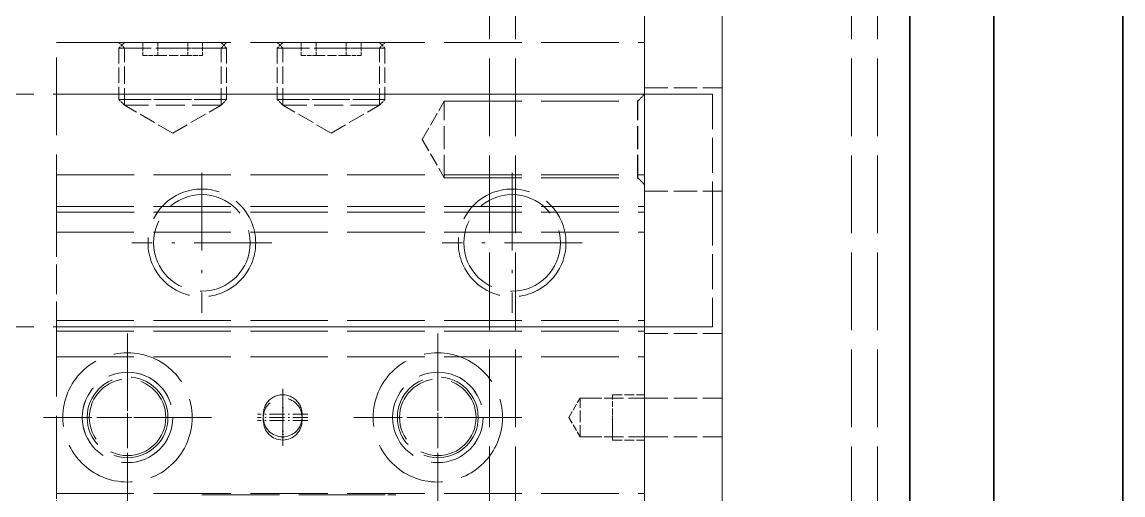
# Model space of a CAD drawing. Extents: x 0 to 18500, y -51 to 3802.
# Drawn here: x 3331 to 3501.3, y 2795 to 2868.2 of the extents above; entities that cross this region are included whole.
import ezdxf

# ---------------------------------------------------------------- set-up
doc = ezdxf.new("R2010")
doc.units = 0
doc.header["$MEASUREMENT"] = 0
for name, pattern in [('CENTER-HOKUTO', [23, 20, -1, 1, -1]), ('DASHDOT', [18.5, 12, -3, 0.5, -3]), ('DASHED', [15, 12, -3]), ('HIDDEN-HOKUTO', [3.8, 2.5, -1.3])]:
    doc.linetypes.add(name, pattern=pattern)
doc.layers.get('0').update_dxf_attribs({"linetype": 'CONTINUOUS'})
doc.layers.add('AM_7', color=2, linetype='CENTER-HOKUTO')
doc.layers.add('AM_HID', color=1, linetype='HIDDEN-HOKUTO')

msp = doc.modelspace()

# ---------------------------------------------------------------- linework, layer by layer
at = {"color": 7, "lineweight": 35}
for p, q in [((3468.3324, 3245.48984), (3468.33216, 2495.4899)), ((3501.33264, 3212.48996), (3501.33264, 2528.49002)), ((3481.33264, 3135.48996), (3481.33264, 2605.48996))]:
    msp.add_line(p, q, dxfattribs=at)
at = {"layer": 'AM_7', "color": 2, "linetype": 'DASHDOT', "lineweight": 13}
for p, q in [((3358.83289, 2844.82053), (3358.83289, 2823.15988)), ((3406.83289, 2844.82053), (3406.83289, 2823.15988)), ((3369.66321, 2833.9902), (3348.00257, 2833.9902)), ((3417.66321, 2833.9902), (3396.00257, 2833.9902)), ((3347.33289, 2819.9902), (3347.33289, 2793.9902)), ((3395.33289, 2819.9902), (3395.33289, 2793.9902)), ((3360.33289, 2806.9902), (3334.33289, 2806.9902)), ((3408.33289, 2806.9902), (3382.33289, 2806.9902))]:
    msp.add_line(p, q, dxfattribs=at)
at = {"layer": 'AM_7', "color": 2, "linetype": 'DASHDOT', "lineweight": 13, "ltscale": 0.455002}
for p, q in [((3347.33582, 2816.09164), (3347.33582, 2797.89157)), ((3395.33582, 2816.09164), (3395.33582, 2797.89157))]:
    msp.add_line(p, q, dxfattribs=at)
at = {"layer": 'AM_7', "color": 2, "linetype": 'DASHDOT', "lineweight": 13, "ltscale": 0.195001}
for p, q in [((3371.33264, 2810.89011), (3371.33264, 2803.09006)), ((3375.23572, 2807.49155), (3367.43567, 2807.49155)), ((3375.23572, 2806.49155), (3367.43567, 2806.49155))]:
    msp.add_line(p, q, dxfattribs=at)
at = {"layer": 'AM_7', "color": 2, "linetype": 'DASHDOT', "lineweight": 13, "ltscale": 0.194998}
for p, q in [((3371.33582, 2811.39157), (3371.33582, 2803.59164)), ((3371.33582, 2810.39157), (3371.33582, 2802.59164))]:
    msp.add_line(p, q, dxfattribs=at)
at = {"layer": 'AM_7', "color": 2, "linetype": 'DASHDOT', "lineweight": 13, "ltscale": 0.454999}
for p, q in [((3356.43567, 2806.99167), (3338.23572, 2806.99167)), ((3404.43567, 2806.99155), (3386.23572, 2806.99155))]:
    msp.add_line(p, q, dxfattribs=at)
at = {"layer": 'AM_7', "color": 2, "linetype": 'DASHDOT', "lineweight": 13, "ltscale": 0.194995}
msp.add_line((3375.23255, 2806.99008), (3367.43274, 2806.99008), dxfattribs=at)
at = {"layer": 'AM_HID', "color": 1, "linetype": 'DASHED', "lineweight": 13}
for p, q in [((3403.3324, 2595.48996), (3403.3324, 3145.48996)), ((3407.3324, 2595.48996), (3407.3324, 3145.48996)), ((3459.3324, 2595.48996), (3459.3324, 3145.48996)), ((3463.3324, 2595.48996), (3463.3324, 3145.48996)), ((3439.33264, 3116.99008), (3439.33264, 2623.99008)), ((3481.33264, 2623.99008), (3481.33264, 3116.99008)), ((3427.33264, 3111.99008), (3427.33264, 2628.99008)), ((3439.33264, 3111.99008), (3439.33264, 2628.99008)), ((3336.33264, 2835.64011), (3336.33264, 2864.99008)), ((3336.33264, 2864.99008), (3427.33264, 2864.99008)), ((3427.33264, 2835.63998), (3427.33264, 2864.99008)), ((3437.83264, 2856.99008), (3305.33264, 2856.99008)), ((3437.83557, 2856.99155), (3305.33557, 2856.99155)), ((3427.33264, 2856.99008), (3336.33264, 2856.99008)), ((3427.33557, 2856.99155), (3336.33557, 2856.99155)), ((3396.33264, 2855.90756), (3426.25013, 2855.90756)), ((3396.33289, 2855.90768), (3426.25037, 2855.90768)), ((3396.33557, 2855.90903), (3426.25305, 2855.90903)), ((3396.33582, 2855.90903), (3426.2533, 2855.90903)), ((3336.33557, 2844.49496), (3427.33557, 2844.49496)), ((3396.33264, 2844.0726), (3426.25013, 2844.0726)), ((3396.33289, 2844.0726), (3426.25037, 2844.0726)), ((3396.33557, 2844.07394), (3426.25305, 2844.07394)), ((3396.33582, 2844.07407), (3426.2533, 2844.07407)), ((3336.33264, 2839.64011), (3427.33264, 2839.64011)), ((3336.33557, 2838.72153), (3427.33557, 2838.72153)), ((3336.33264, 2835.64011), (3427.33264, 2835.63998)), ((3437.83264, 2820.99008), (3305.33264, 2820.99008)), ((3437.83557, 2820.99155), (3305.33557, 2820.99155)), ((3427.33264, 2820.99008), (3336.33264, 2820.99008)), ((3336.33289, 2821.9902), (3427.33289, 2821.9902)), ((3427.33557, 2820.99155), (3336.33557, 2820.99155)), ((3336.33264, 2795.24008), (3336.33264, 2820.34006)), ((3336.33264, 2820.34006), (3427.33264, 2820.34006)), ((3427.33264, 2795.24008), (3427.33264, 2820.34006)), ((3336.33264, 2816.34006), (3427.33264, 2816.34006)), ((3336.33264, 2795.24008), (3427.33264, 2795.24008)), ((3358.83557, 2794.99155), (3388.83557, 2794.99155))]:
    msp.add_line(p, q, dxfattribs=at)
at = {"layer": 'AM_HID', "color": 1, "linetype": 'DASHED', "lineweight": 13, "ltscale": 0.030265}
for p, q in [((3346.85779, 2864.13412), (3346.00183, 2864.9902)), ((3346.85779, 2864.9902), (3346.00183, 2864.13412)), ((3361.80774, 2864.13412), (3362.6637, 2864.9902)), ((3361.80774, 2864.9902), (3362.6637, 2864.13412)), ((3371.35779, 2864.13412), (3370.50183, 2864.9902)), ((3371.35779, 2864.9902), (3370.50183, 2864.13412)), ((3386.30774, 2864.13412), (3387.1637, 2864.9902)), ((3386.30774, 2864.9902), (3387.1637, 2864.13412)), ((3346.85779, 2855.29013), (3346.00183, 2856.14621)), ((3361.80774, 2855.29013), (3362.6637, 2856.14621)), ((3371.35779, 2855.29013), (3370.50183, 2856.14621)), ((3386.30774, 2855.29013), (3387.1637, 2856.14621))]:
    msp.add_line(p, q, dxfattribs=at)
at = {"layer": 'AM_HID', "color": 1, "linetype": 'DASHED', "lineweight": 13, "ltscale": 0.373749}
for p, q in [((3346.85779, 2864.9902), (3361.80774, 2864.9902)), ((3371.35779, 2864.9902), (3386.30774, 2864.9902)), ((3361.80774, 2864.13412), (3346.85779, 2864.13412)), ((3361.80774, 2864.13412), (3346.85779, 2864.13412)), ((3386.30774, 2864.13412), (3371.35779, 2864.13412)), ((3386.30774, 2864.13412), (3371.35779, 2864.13412)), ((3361.80774, 2855.29013), (3346.85779, 2855.29013)), ((3361.80774, 2855.29013), (3346.85779, 2855.29013)), ((3361.80774, 2855.29013), (3346.85779, 2855.29013)), ((3386.30774, 2855.29013), (3371.35779, 2855.29013)), ((3386.30774, 2855.29013), (3371.35779, 2855.29013)), ((3386.30774, 2855.29013), (3371.35779, 2855.29013))]:
    msp.add_line(p, q, dxfattribs=at)
at = {"layer": 'AM_HID', "color": 1, "linetype": 'DASHED', "lineweight": 13, "ltscale": 0.05}
for p, q in [((3349.71399, 2864.9902), (3349.71399, 2862.9902)), ((3352.02356, 2864.9902), (3352.02356, 2862.9902)), ((3352.02356, 2864.9902), (3352.02356, 2862.9902)), ((3356.64221, 2864.9902), (3356.64221, 2862.9902)), ((3356.64221, 2864.9902), (3356.64221, 2862.9902)), ((3358.95179, 2864.9902), (3358.95179, 2862.9902)), ((3374.21399, 2864.9902), (3374.21399, 2862.9902)), ((3376.52356, 2864.9902), (3376.52356, 2862.9902)), ((3376.52356, 2864.9902), (3376.52356, 2862.9902)), ((3381.14221, 2864.9902), (3381.14221, 2862.9902)), ((3381.14221, 2864.9902), (3381.14221, 2862.9902)), ((3383.45179, 2864.9902), (3383.45179, 2862.9902))]:
    msp.add_line(p, q, dxfattribs=at)
at = {"layer": 'AM_HID', "color": 1, "linetype": 'DASHED', "lineweight": 13, "ltscale": 0.416547}
for p, q in [((3346.00183, 2864.13412), (3362.6637, 2864.13412)), ((3346.00183, 2864.13412), (3362.6637, 2864.13412)), ((3370.50183, 2864.13412), (3387.1637, 2864.13412)), ((3370.50183, 2864.13412), (3387.1637, 2864.13412)), ((3346.00183, 2856.14621), (3362.6637, 2856.14621)), ((3362.6637, 2856.14621), (3346.00183, 2856.14621)), ((3370.50183, 2856.14621), (3387.1637, 2856.14621)), ((3387.1637, 2856.14621), (3370.50183, 2856.14621))]:
    msp.add_line(p, q, dxfattribs=at)
at = {"layer": 'AM_HID', "color": 1, "linetype": 'DASHED', "lineweight": 13, "ltscale": 0.199698}
for p, q in [((3346.00183, 2864.13412), (3346.00183, 2856.14621)), ((3362.6637, 2864.13412), (3362.6637, 2856.14621)), ((3370.50183, 2864.13412), (3370.50183, 2856.14621)), ((3387.1637, 2864.13412), (3387.1637, 2856.14621))]:
    msp.add_line(p, q, dxfattribs=at)
at = {"layer": 'AM_HID', "color": 1, "linetype": 'DASHED', "lineweight": 13, "ltscale": 0.2211}
for p, q in [((3346.85779, 2855.29013), (3346.85779, 2864.13412)), ((3361.80774, 2855.29013), (3361.80774, 2864.13412)), ((3371.35779, 2855.29013), (3371.35779, 2864.13412)), ((3386.30774, 2855.29013), (3386.30774, 2864.13412))]:
    msp.add_line(p, q, dxfattribs=at)
at = {"layer": 'AM_HID', "color": 1, "linetype": 'DASHED', "lineweight": 13, "ltscale": 0.057739}
for p, q in [((3349.71399, 2862.9902), (3352.02356, 2862.9902)), ((3356.64221, 2862.9902), (3358.95179, 2862.9902)), ((3374.21399, 2862.9902), (3376.52356, 2862.9902)), ((3381.14221, 2862.9902), (3383.45179, 2862.9902))]:
    msp.add_line(p, q, dxfattribs=at)
at = {"layer": 'AM_HID', "color": 1, "linetype": 'DASHED', "lineweight": 13, "ltscale": 0.115466}
for p, q in [((3352.02356, 2862.9902), (3356.64221, 2862.9902)), ((3376.52356, 2862.9902), (3381.14221, 2862.9902))]:
    msp.add_line(p, q, dxfattribs=at)
at = {"layer": 'AM_HID', "color": 1, "linetype": 'DASHED', "lineweight": 13, "ltscale": 0.038273}
for p, q in [((3426.25013, 2855.90756), (3427.33264, 2856.99008)), ((3426.25037, 2855.90768), (3427.33289, 2856.9902)), ((3426.25305, 2855.90903), (3427.33557, 2856.99155)), ((3426.2533, 2855.90903), (3427.33582, 2856.99155)), ((3426.25013, 2844.0726), (3427.33264, 2842.99008)), ((3426.2533, 2844.07407), (3427.33582, 2842.99155))]:
    msp.add_line(p, q, dxfattribs=at)
at = {"layer": 'AM_HID', "color": 1, "linetype": 'DASHED', "lineweight": 13, "ltscale": 0.3}
for p, q in [((3427.33264, 2857.99008), (3439.33264, 2857.99008)), ((3427.33264, 2857.99008), (3439.33264, 2857.99008)), ((3427.33289, 2857.9902), (3439.33289, 2857.9902)), ((3427.33557, 2857.99155), (3439.33557, 2857.99155)), ((3427.33557, 2857.99155), (3439.33557, 2857.99155)), ((3427.33582, 2857.99155), (3439.33582, 2857.99155)), ((3427.33264, 2841.99008), (3439.33264, 2841.99008)), ((3427.33289, 2841.9902), (3439.33289, 2841.9902)), ((3427.33557, 2841.99155), (3439.33557, 2841.99155)), ((3427.33582, 2841.99155), (3439.33582, 2841.99155)), ((3427.33264, 2819.99008), (3439.33264, 2819.99008)), ((3427.33557, 2819.99155), (3439.33557, 2819.99155)), ((3427.33264, 2809.99008), (3439.33264, 2809.99008)), ((3427.33557, 2809.99155), (3439.33557, 2809.99155)), ((3427.33264, 2803.99008), (3439.33264, 2803.99008)), ((3427.33557, 2803.99155), (3439.33557, 2803.99155))]:
    msp.add_line(p, q, dxfattribs=at)
at = {"layer": 'AM_HID', "color": 1, "linetype": 'DASHED', "lineweight": 13, "ltscale": 0.45}
for p, q in [((3437.83264, 2856.99008), (3437.83264, 2838.99008)), ((3437.83264, 2838.99008), (3437.83264, 2820.99008))]:
    msp.add_line(p, q, dxfattribs=at)
at = {"layer": 'AM_HID', "color": 1, "linetype": 'DASHED', "lineweight": 13, "ltscale": 0.215787}
for p, q in [((3354.33289, 2850.97446), (3346.85779, 2855.29013)), ((3378.83289, 2850.97446), (3371.35779, 2855.29013))]:
    msp.add_line(p, q, dxfattribs=at)
at = {"layer": 'AM_HID', "color": 1, "linetype": 'DASHED', "lineweight": 13, "ltscale": 0.215781}
for p, q in [((3354.33289, 2850.97446), (3361.80774, 2855.29013)), ((3378.83289, 2850.97446), (3386.30774, 2855.29013))]:
    msp.add_line(p, q, dxfattribs=at)
at = {"layer": 'AM_HID', "color": 1, "linetype": 'DASHED', "lineweight": 13, "ltscale": 0.170824}
for p, q in [((3392.91614, 2849.99008), (3396.33264, 2855.90756)), ((3392.91638, 2849.9902), (3396.33289, 2855.90768)), ((3392.91907, 2849.99155), (3396.33557, 2855.90903)), ((3392.91931, 2849.99155), (3396.33582, 2855.90903)), ((3392.91614, 2849.99008), (3396.33264, 2844.0726)), ((3392.91931, 2849.99155), (3396.33582, 2844.07407))]:
    msp.add_line(p, q, dxfattribs=at)
at = {"layer": 'AM_HID', "color": 1, "linetype": 'DASHED', "lineweight": 13, "ltscale": 0.295874}
for p, q in [((3396.33264, 2844.0726), (3396.33264, 2855.90756)), ((3396.33264, 2844.0726), (3396.33264, 2855.90756)), ((3396.33582, 2844.07407), (3396.33582, 2855.90903)), ((3396.33582, 2844.07407), (3396.33582, 2855.90903)), ((3426.25013, 2844.0726), (3426.25013, 2855.90756)), ((3426.25013, 2844.0726), (3426.25013, 2855.90756)), ((3426.2533, 2844.07407), (3426.2533, 2855.90903)), ((3426.2533, 2844.07407), (3426.2533, 2855.90903))]:
    msp.add_line(p, q, dxfattribs=at)
at = {"layer": 'AM_HID', "color": 1, "linetype": 'DASHED', "lineweight": 13, "ltscale": 0.295877}
for p, q in [((3396.33289, 2844.0726), (3396.33289, 2855.90768)), ((3396.33289, 2844.0726), (3396.33289, 2855.90768)), ((3396.33557, 2844.07394), (3396.33557, 2855.90903)), ((3396.33557, 2844.07394), (3396.33557, 2855.90903)), ((3426.25037, 2844.0726), (3426.25037, 2855.90768)), ((3426.25037, 2844.0726), (3426.25037, 2855.90768)), ((3426.25305, 2844.07394), (3426.25305, 2855.90903)), ((3426.25305, 2844.07394), (3426.25305, 2855.90903))]:
    msp.add_line(p, q, dxfattribs=at)
at = {"layer": 'AM_HID', "color": 1, "linetype": 'DASHED', "lineweight": 13, "ltscale": 0.170826}
for p, q in [((3392.91638, 2849.9902), (3396.33289, 2844.0726)), ((3392.91907, 2849.99155), (3396.33557, 2844.07394))]:
    msp.add_line(p, q, dxfattribs=at)
at = {"layer": 'AM_HID', "color": 1, "linetype": 'DASHED', "lineweight": 13, "ltscale": 0.038271}
for p, q in [((3426.25037, 2844.0726), (3427.33289, 2842.9902)), ((3426.25305, 2844.07394), (3427.33557, 2842.99155))]:
    msp.add_line(p, q, dxfattribs=at)
at = {"layer": 'AM_HID', "color": 1, "linetype": 'DASHED', "lineweight": 13, "ltscale": 0.382498}
for p, q in [((3336.33264, 2820.34006), (3336.33264, 2835.63998)), ((3427.33264, 2820.34006), (3427.33264, 2835.63998))]:
    msp.add_line(p, q, dxfattribs=at)
at = {"layer": 'AM_HID', "color": 1, "linetype": 'DASHED', "lineweight": 13, "ltscale": 0.075}
for p, q in [((3422.33557, 2807.49155), (3422.33557, 2810.49155)), ((3422.33557, 2803.99155), (3422.33557, 2806.99155)), ((3422.33557, 2803.49155), (3422.33557, 2806.49155))]:
    msp.add_line(p, q, dxfattribs=at)
at = {"layer": 'AM_HID', "color": 1, "linetype": 'DASHED', "lineweight": 13, "ltscale": 0.125}
for p, q in [((3422.33557, 2810.49155), (3427.33557, 2810.49155)), ((3417.33557, 2809.99155), (3422.33557, 2809.99155)), ((3417.33557, 2803.99155), (3422.33557, 2803.99155)), ((3422.33557, 2803.49155), (3427.33557, 2803.49155)), ((3383.83557, 2794.99155), (3388.83557, 2794.99155))]:
    msp.add_line(p, q, dxfattribs=at)
at = {"layer": 'AM_HID', "color": 1, "linetype": 'DASHED', "lineweight": 13, "ltscale": 0.086601}
for p, q in [((3415.60071, 2806.99008), (3417.33264, 2809.99008)), ((3415.60364, 2806.99155), (3417.33557, 2809.99155)), ((3415.60071, 2806.99008), (3417.33264, 2803.99008)), ((3415.60364, 2806.99155), (3417.33557, 2803.99155))]:
    msp.add_line(p, q, dxfattribs=at)
at = {"layer": 'AM_HID', "color": 1, "linetype": 'DASHED', "lineweight": 13, "ltscale": 0.15}
for p, q in [((3417.33264, 2803.99008), (3417.33264, 2809.99008)), ((3417.33264, 2803.99008), (3417.33264, 2809.99008)), ((3417.33557, 2803.99155), (3417.33557, 2809.99155)), ((3417.33557, 2803.99155), (3417.33557, 2809.99155))]:
    msp.add_line(p, q, dxfattribs=at)
at = {"layer": 'AM_HID', "color": 1, "linetype": 'DASHED', "lineweight": 13, "ltscale": 0.25}
for p, q in [((3417.33264, 2809.99008), (3427.33264, 2809.99008)), ((3417.33264, 2803.99008), (3427.33264, 2803.99008))]:
    msp.add_line(p, q, dxfattribs=at)
at = {"layer": 'AM_HID', "color": 1, "linetype": 'DASHED', "lineweight": 13, "ltscale": 0.0125}
for p, q in [((3368.33582, 2806.99155), (3368.33582, 2807.49155)), ((3368.33582, 2806.49155), (3368.33582, 2806.99155)), ((3374.33582, 2807.49155), (3374.33582, 2806.99155)), ((3374.33582, 2806.99155), (3374.33582, 2806.49155)), ((3422.33557, 2807.49155), (3422.33557, 2806.99155)), ((3422.33557, 2806.99155), (3422.33557, 2806.49155))]:
    msp.add_line(p, q, dxfattribs=at)
at = {"layer": 'AM_HID', "color": 1, "linetype": 'DASHED', "lineweight": 13, "ltscale": 0.083884}
for p, q in [((3336.33264, 2791.88474), (3336.33264, 2795.24008)), ((3427.33264, 2791.88474), (3427.33264, 2795.24008))]:
    msp.add_line(p, q, dxfattribs=at)
at = {"layer": 'AM_HID', "color": 1, "linetype": 'DASHED', "lineweight": 13}
for centre, radius in [((3358.83289, 2833.9902), 8.331), ((3358.83289, 2833.9902), 7.475), ((3406.83289, 2833.9902), 8.331), ((3406.83289, 2833.9902), 7.475), ((3347.33289, 2806.9902), 10), ((3395.33289, 2806.9902), 10), ((3347.33264, 2806.99008), 7), ((3347.33582, 2806.99167), 7), ((3395.33264, 2806.99008), 7), ((3395.33582, 2806.99155), 7), ((3347.33264, 2806.99008), 6.25), ((3347.33264, 2806.99008), 5.9175), ((3395.33264, 2806.99008), 6.25), ((3395.33264, 2806.99008), 5.9175), ((3371.33264, 2806.99008), 3)]:
    msp.add_circle(centre, radius, dxfattribs=at)
for centre, start, end in [((3371.33582, 2807.49155), 359.9999905, 179.9999913), ((3371.33582, 2806.49155), 179.9999913, 359.9999905)]:
    msp.add_arc(centre, 3, start, end, dxfattribs=at)

doc.saveas('drawing.dxf')
